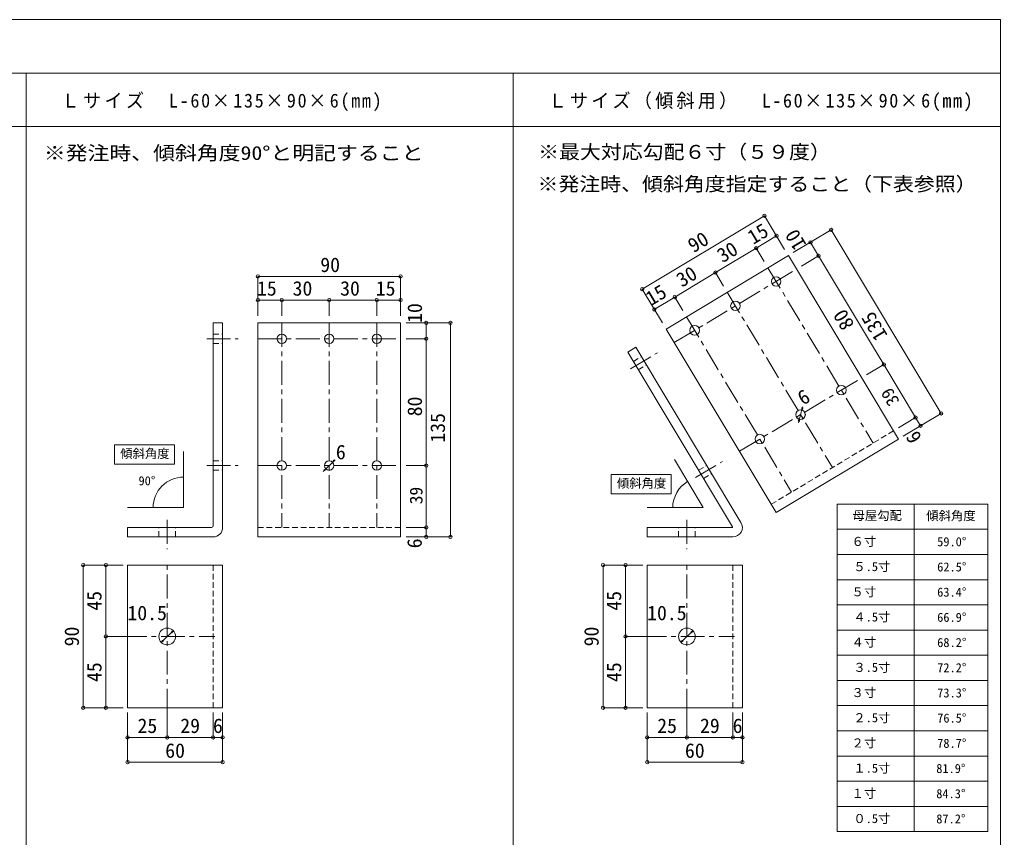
# Model space of a CAD drawing. Units: millimetres on the paper, enlarged 20 times, with parts at other scales. Extents: x -4155 to 4045, y -2866 to 2834.
# Drawn here: x -82 to 4045, y -606 to 2834 of the extents above; entities that cross this region are included whole.
import ezdxf
from ezdxf.enums import TextEntityAlignment as Align

# ---------------------------------------------------------------- set-up
doc = ezdxf.new("R2010")
doc.units = ezdxf.units.MM
doc.header["$LTSCALE"] = 20
doc.linetypes.add('CHAIN1', pattern=[8, 5, -1, 1, -1])
doc.linetypes.add('DASHED1', pattern=[1.8, 1.2, -0.6])
for name, color, linetype, lineweight in [('0-1_軸組', 7, 'Continuous', 9), ('0-2_インサート', 7, 'Continuous', 9), ('F-0_図枠', 7, 'Continuous', 9), ('F-1_レイアウト', 7, 'Continuous', 9)]:
    doc.layers.add(name, color=color, linetype=linetype, lineweight=lineweight)
doc.styles.add('ＭＳ ゴシック', font='')
doc.styles.get('ＭＳ ゴシック').set_extended_font_data('MS Gothic')

msp = doc.modelspace()

# ---------------------------------------------------------------- linework, layer by layer
at = {"layer": '0-1_軸組'}
for p, q in [((3358.64, 796.34), (3358.64, -581.46)), ((3358.64, 796.34), (3992.94, 796.34)), ((3682.85, 796.34), (3682.85, -581.46)), ((3992.94, 796.34), (3992.94, -581.46)), ((3358.64, 690.36), (3992.94, 690.36)), ((3358.64, 584.37), (3992.94, 584.37)), ((3358.64, 478.39), (3992.94, 478.39)), ((3358.64, 372.4), (3992.94, 372.4)), ((3358.64, 266.42), (3992.94, 266.42)), ((3358.64, 160.43), (3992.94, 160.43)), ((3358.64, 54.45), (3992.94, 54.45)), ((3358.64, -51.54), (3992.94, -51.54)), ((3358.64, -157.52), (3992.94, -157.52)), ((3358.64, -263.5), (3992.94, -263.5)), ((3358.64, -369.49), (3992.94, -369.49)), ((3358.64, -475.47), (3992.94, -475.47)), ((3358.64, -581.46), (3992.94, -581.46))]:
    msp.add_line(p, q, dxfattribs=at)
at = {"layer": '0-2_インサート'}
for p, q in [((3332.74, 1949.51), (3173.64, 1854.05)), ((3332.74, 1949.51), (3795.79, 1177.77)), ((3017.55, 1872.87), (3103.3, 1924.32)), ((2846.05, 1769.97), (3017.55, 1872.87)), ((3017.55, 1872.87), (3051.48, 1816.33)), ((3280.31, 1840.31), (3246.01, 1897.48)), ((2638.42, 1532.92), (3152.92, 1841.62)), ((3152.92, 1841.62), (3615.96, 1069.88)), ((3280.31, 1840.31), (3207.94, 1796.89)), ((3503.26, 1468.73), (3280.31, 1840.31)), ((920.67, 1588.97), (920.67, 1754.19)), ((2674.55, 1667.07), (2846.05, 1769.97)), ((2846.05, 1769.97), (2879.98, 1713.43)), ((2622.73, 1559.08), (2537.73, 1700.75)), ((920.67, 1654.91), (1020.67, 1654.91)), ((1020.67, 1654.91), (1220.67, 1654.91)), ((1020.67, 1654.91), (1020.67, 1588.97)), ((1220.67, 1654.91), (1420.67, 1654.91)), ((1220.67, 1654.91), (1220.67, 1588.97)), ((1420.67, 1654.91), (1520.67, 1654.91)), ((1420.67, 1654.91), (1420.67, 1588.97)), ((2588.8, 1615.62), (2674.55, 1667.07)), ((2674.55, 1667.07), (2708.48, 1610.53)), ((732.12, 1558.47), (772.12, 1558.47)), ((732.12, 705.14), (732.12, 1558.47)), ((772.12, 1558.47), (772.12, 698.47)), ((920.67, 1558.47), (1520.67, 1558.47)), ((920.67, 658.47), (920.67, 1558.47)), ((1520.67, 1558.47), (1520.67, 658.47)), ((1730.38, 1558.47), (1544.83, 1558.47)), ((1629.24, 1491.8), (1629.24, 1558.47)), ((1730.38, 1558.47), (1730.38, 658.47)), ((3101.47, 761.18), (2638.42, 1532.92)), ((1629.24, 1491.8), (1544.83, 1491.8)), ((1629.24, 1058.47), (1629.24, 1491.8)), ((2476.74, 1435.92), (2511.04, 1456.5)), ((2511.04, 1456.5), (2953.51, 719.05)), ((3554.71, 1382.98), (3503.26, 1468.73)), ((2918, 700.49), (2476.74, 1435.92)), ((3554.71, 1382.98), (3482.33, 1339.56)), ((3688.48, 1160.03), (3554.71, 1382.98)), ((3195.72, 1138.18), (3212.7, 1206.09)), ((3209.18, 1192.02), (3208.99, 1202.9)), ((3209.18, 1192.02), (3214.67, 1201.91)), ((3688.48, 1160.03), (3616.1, 1116.61)), ((3795.79, 1177.77), (3636.68, 1082.31)), ((3709.06, 1125.73), (3688.48, 1160.03)), ((3199.48, 1153.21), (3194.82, 1144.83)), ((3199.48, 1153.21), (3199.64, 1143.48)), ((1629.24, 958.47), (1629.24, 1058.47)), ((3615.96, 1069.88), (3101.47, 761.18)), ((1195.45, 933.25), (1244.95, 982.75)), ((1234.7, 972.5), (1240.14, 981.92)), ((1234.7, 972.5), (1244.49, 978.15)), ((1629.24, 958.47), (1544.83, 958.47)), ((1629.24, 698.47), (1629.24, 958.47)), ((1206.41, 944.21), (1198.1, 939.41)), ((1206.41, 944.21), (1201.55, 935.78)), ((372.12, 658.47), (372.12, 698.47)), ((372.12, 698.47), (725.46, 698.47)), ((1629.24, 698.47), (1544.83, 698.47)), ((1629.24, 658.47), (1629.24, 698.47)), ((2916.85, 698.47), (2559.21, 698.47)), ((732.12, 658.47), (372.12, 658.47)), ((1520.67, 658.47), (920.67, 658.47)), ((1730.38, 658.47), (1544.83, 658.47)), ((185.72, 539.58), (280.65, 539.58)), ((185.72, -60.42), (185.72, 539.58)), ((280.65, 539.58), (352.8, 539.58)), ((280.65, 239.58), (280.65, 539.58)), ((372.12, -60.42), (372.12, 539.58)), ((372.12, 539.58), (772.12, 539.58)), ((772.12, 539.58), (772.12, -60.42)), ((2372.81, 539.58), (2467.74, 539.58)), ((2372.81, -60.42), (2372.81, 539.58)), ((2467.74, 539.58), (2539.88, 539.58)), ((2467.74, 239.58), (2467.74, 539.58)), ((2559.21, -60.42), (2559.21, 539.58)), ((2559.21, 539.58), (2959.21, 539.58)), ((2959.21, 539.58), (2959.21, -60.42)), ((513.8, 214.36), (563.3, 263.85)), ((563.3, 263.85), (554.99, 259.06)), ((563.3, 263.85), (558.44, 255.43)), ((2700.89, 214.36), (2750.39, 263.85)), ((2750.39, 263.85), (2742.08, 259.06)), ((2750.39, 263.85), (2745.52, 255.43)), ((280.65, 239.58), (352.8, 239.58)), ((280.65, -60.42), (280.65, 239.58)), ((513.8, 214.36), (519.25, 223.79)), ((513.8, 214.36), (523.6, 220.01)), ((2467.74, 239.58), (2539.88, 239.58)), ((2467.74, -60.42), (2467.74, 239.58)), ((2700.89, 214.36), (2706.33, 223.79)), ((2700.89, 214.36), (2710.68, 220.01)), ((185.72, -60.42), (280.65, -60.42)), ((280.65, -60.42), (352.8, -60.42)), ((772.12, -60.42), (372.12, -60.42)), ((372.12, -184.83), (372.12, -80.41)), ((538.79, -184.83), (538.79, -80.41)), ((732.12, -184.83), (732.12, -80.41)), ((772.12, -184.83), (772.12, -80.41)), ((2372.81, -60.42), (2467.74, -60.42)), ((2467.74, -60.42), (2539.88, -60.42)), ((2959.21, -60.42), (2559.21, -60.42)), ((2559.21, -184.83), (2559.21, -80.41)), ((2725.87, -184.83), (2725.87, -80.41)), ((2919.21, -184.83), (2919.21, -80.41)), ((2959.21, -184.83), (2959.21, -80.41)), ((372.12, -289.25), (372.12, -184.83)), ((372.12, -184.83), (538.79, -184.83)), ((538.79, -184.83), (732.12, -184.83)), ((732.12, -184.83), (772.12, -184.83)), ((772.12, -289.25), (772.12, -184.83)), ((2559.21, -289.25), (2559.21, -184.83)), ((2559.21, -184.83), (2725.87, -184.83)), ((2725.87, -184.83), (2919.21, -184.83)), ((2919.21, -184.83), (2959.21, -184.83)), ((2959.21, -289.25), (2959.21, -184.83)), ((372.12, -289.25), (772.12, -289.25)), ((2559.21, -289.25), (2959.21, -289.25))]:
    msp.add_line(p, q, dxfattribs=at)
at = {"layer": '0-2_インサート', "color": 4, "linetype": 'CHAIN1'}
for p, q in [((2672.72, 1475.76), (3187.22, 1784.46)), ((3067.17, 1790.17), (3509.64, 1052.73)), ((2895.67, 1687.27), (3338.14, 949.83)), ((2724.17, 1584.37), (3166.64, 846.93)), ((1020.67, 1558.47), (1020.67, 698.47)), ((1220.67, 1558.47), (1220.67, 698.47)), ((1420.67, 1558.47), (1420.67, 698.47)), ((705.41, 1491.8), (837.88, 1491.8)), ((920.67, 1491.8), (1520.67, 1491.8)), ((2488.13, 1365), (2601.73, 1433.16)), ((2947.12, 1018.43), (3461.62, 1327.13)), ((705.41, 958.47), (837.88, 958.47)), ((920.67, 958.47), (1520.67, 958.47)), ((2762.53, 907.67), (2876.13, 975.83)), ((538.79, 729.66), (538.79, 606.89)), ((2725.87, 729.66), (2725.87, 606.89)), ((538.79, -80.41), (538.79, 539.58)), ((2725.87, -80.41), (2725.87, 539.58)), ((352.8, 239.58), (738.59, 239.58)), ((2539.88, 239.58), (2925.68, 239.58))]:
    msp.add_line(p, q, dxfattribs=at)
at = {"layer": '0-2_インサート', "linetype": 'DASHED1'}
for p, q in [((732.12, 1511.8), (772.12, 1511.8)), ((732.12, 1471.8), (772.12, 1471.8)), ((2500.75, 1395.9), (2535.05, 1416.48)), ((2521.33, 1361.6), (2555.63, 1382.18)), ((3080.89, 795.48), (3595.38, 1104.18)), ((732.12, 978.47), (772.12, 978.47)), ((2775.15, 938.57), (2809.45, 959.15)), ((732.12, 938.47), (772.12, 938.47)), ((2795.73, 904.27), (2830.03, 924.85)), ((503.79, 658.47), (503.79, 698.47)), ((573.79, 658.47), (573.79, 698.47)), ((920.67, 698.47), (1520.67, 698.47)), ((2690.87, 658.47), (2690.87, 698.47)), ((2760.87, 658.47), (2760.87, 698.47)), ((732.12, 539.58), (732.12, -60.42)), ((2919.21, 539.58), (2919.21, -60.42))]:
    msp.add_line(p, q, dxfattribs=at)
at = {"layer": '0-2_インサート', "color": 4}
for p, q in [((607.76, 1017.07), (607.76, 781.43)), ((2674.04, 983.74), (2794.85, 781.43)), ((372.12, 781.43), (607.76, 781.43)), ((2559.21, 781.43), (2794.85, 781.43))]:
    msp.add_line(p, q, dxfattribs=at)
at = {"layer": '0-2_インサート'}
for points in [[(3137.23, 1867.78), (3052.22, 2009.45), (2537.73, 1700.75)], [(1520.67, 1588.97), (1520.67, 1754.19), (920.67, 1754.19)], [(2919.21, 658.47), (2559.21, 658.47), (2559.21, 698.47)]]:
    msp.add_lwpolyline(points, dxfattribs=at)
at = {"layer": '0-2_インサート', "color": 4}
for points in [[(317.13, 1045.44), (569.68, 1045.44), (569.68, 964.51), (317.13, 964.51)], [(2407.49, 920.81), (2660.05, 920.81), (2660.05, 839.88), (2407.49, 839.88)]]:
    msp.add_lwpolyline(points, close=True, dxfattribs=at)
at = {"layer": '0-2_インサート'}
for centre, radius in [((3052.22, 2009.45), 6.99), ((3332.74, 1949.51), 6.99), ((3103.3, 1924.32), 6.99), ((3246.01, 1897.48), 6.99), ((3017.55, 1872.87), 6.99), ((3280.31, 1840.31), 6.99), ((2846.05, 1769.97), 6.99), ((920.67, 1754.19), 6.99), ((1520.67, 1754.19), 6.99), ((3101.47, 1733.01), 20), ((2537.73, 1700.75), 6.99), ((920.67, 1654.91), 6.99), ((1020.67, 1654.91), 6.99), ((1220.67, 1654.91), 6.99), ((1420.67, 1654.91), 6.99), ((1520.67, 1654.91), 6.99), ((2674.55, 1667.07), 6.99), ((2588.8, 1615.62), 6.99), ((2929.97, 1630.11), 20), ((1629.24, 1558.47), 6.99), ((1730.38, 1558.47), 6.99), ((2758.47, 1527.21), 20), ((1020.67, 1491.8), 20), ((1220.67, 1491.8), 20), ((1420.67, 1491.8), 20), ((1629.24, 1491.8), 6.99), ((3554.71, 1382.98), 6.99), ((3375.87, 1275.68), 20), ((3204.17, 1172.66), 20), ((3204.37, 1172.78), 20), ((3688.48, 1160.03), 6.99), ((3795.79, 1177.77), 6.99), ((3709.06, 1125.73), 6.99), ((3032.87, 1069.88), 20), ((1020.67, 958.47), 20), ((1220.44, 958.47), 20), ((1220.47, 958.35), 20), ((1220.67, 958.47), 20), ((1420.67, 958.47), 20), ((1629.24, 958.47), 6.99), ((1629.24, 698.47), 6.99), ((1629.24, 658.47), 6.99), ((1730.38, 658.47), 6.99), ((185.72, 539.58), 6.99), ((280.65, 539.58), 6.99), ((2372.81, 539.58), 6.99), ((2467.74, 539.58), 6.99), ((538.79, 239.58), 35), ((2725.87, 239.58), 35), ((280.65, 239.58), 6.99), ((2467.74, 239.58), 6.99), ((185.72, -60.42), 6.99), ((280.65, -60.42), 6.99), ((2372.81, -60.42), 6.99), ((2467.74, -60.42), 6.99), ((372.12, -184.83), 6.99), ((538.79, -184.83), 6.99), ((732.12, -184.83), 6.99), ((772.12, -184.83), 6.99), ((2559.21, -184.83), 6.99), ((2725.87, -184.83), 6.99), ((2919.21, -184.83), 6.99), ((2959.21, -184.83), 6.99), ((372.12, -289.25), 6.99), ((772.12, -289.25), 6.99), ((2559.21, -289.25), 6.99), ((2959.21, -289.25), 6.99)]:
    msp.add_circle(centre, radius, dxfattribs=at)
at = {"layer": '0-2_インサート', "color": 4}
for centre, start in [((607.76, 781.43), 90), ((2794.85, 781.43), 120.84377)]:
    msp.add_arc(centre, 128.58, start, 180, dxfattribs=at)
at = {"layer": '0-2_インサート'}
for centre, radius, end in [((725.46, 705.14), 6.67, 0), ((2919.21, 698.47), 40, 30.96376), ((732.12, 698.47), 40, 0), ((2916.85, 699.8), 1.33, 30.96376)]:
    msp.add_arc(centre, radius, 270, end, dxfattribs=at)
at = {"layer": 'F-0_図枠'}
for p, q in [((4045.15, 2834.35), (-4154.85, 2834.35)), ((4045.15, -2865.65), (4045.15, 2834.35))]:
    msp.add_line(p, q, dxfattribs=at)
at = {"layer": 'F-1_レイアウト'}
for p, q in [((4045.15, 2609.23), (-4154.85, 2609.23)), ((-54.85, -2505.65), (-54.85, 2609.23)), ((1995.15, -2505.65), (1995.15, 2609.23)), ((4045.15, 2384.11), (-4154.85, 2384.11))]:
    msp.add_line(p, q, dxfattribs=at)

# ---------------------------------------------------------------- texts
at = {"layer": '0-1_軸組', "style": 'ＭＳ ゴシック'}
for s, p in [('母屋勾配', (3422.86, 718.16)), ('傾斜角度', (3733.01, 717.09))]:
    msp.add_text(s, height=38.12, dxfattribs=at).set_placement(p, align=Align.BOTTOM_LEFT)
at = {"layer": '0-2_インサート', "style": 'ＭＳ ゴシック'}
for s, width, p in [('※発注時、傾斜角度90°と明記すること', 1.15, (19.38, 2226.48)), ('※最大対応勾配６寸（５９度）', 1.1, (2099.62, 2231.09)), ('※発注時、傾斜角度指定すること（下表参照）', 1.1, (2097.11, 2095.99))]:
    msp.add_text(s, height=58.65, dxfattribs=dict(at, width=width)).set_placement(p, align=Align.BOTTOM_LEFT)
for s, height, rotation, p in [('90', 61.09, 30.964, (2762.69, 1835.73)), ('15', 61.09, 30.964, (3013.98, 1870.72)), ('10', 61.09, 120.964, (3246.01, 1897.48)), ('30', 61.09, 30.964, (2885.35, 1793.55)), ('30', 61.09, 30.964, (2713.86, 1690.65)), ('15', 61.09, 30.964, (2585.23, 1613.48)), ('10', 61.09, 90, (1629.24, 1558.47)), ('80', 61.09, 120.964, (3448.13, 1560.61)), ('135', 61.09, 120.964, (3588.11, 1515.35)), ('39', 53.76, 120.964, (3636.12, 1237.46)), ('80', 61.09, 90, (1629.24, 1165.62)), ('6', 61.09, 30.964, (3224.12, 1194.13)), ('135', 61.09, 90, (1725.99, 1054.79)), ('6', 61.09, 120.964, (3732.96, 1084.05)), ('39', 53.76, 90, (1629.24, 795.75)), ('6', 61.09, 90, (1628.28, 610.43)), ('45', 61.09, 90, (280.65, 347.91)), ('45', 61.09, 90, (2467.74, 347.91)), ('90', 61.09, 90, (185.72, 197.91)), ('90', 61.09, 90, (2372.81, 197.91)), ('45', 61.09, 90, (280.65, 47.91)), ('45', 61.09, 90, (2467.74, 47.91))]:
    msp.add_text(s, height=height, rotation=rotation, dxfattribs=at).set_placement(p, align=Align.BOTTOM_LEFT)
for s, height, p in [('90', 61.09, (1183.03, 1754.19)), ('30', 61.09, (1066.51, 1654.91)), ('30', 61.09, (1266.51, 1654.91)), ('15', 61.09, (916.51, 1654.91)), ('15', 61.09, (1416.51, 1654.91)), ('傾斜角度', 38.12, (340.85, 978.46)), ('6', 61.09, (1248.6, 966.62)), ('90°', 38.12, (418.06, 864.04)), ('傾斜角度', 38.12, (2431.21, 853.83)), ('６寸', 38.12, (3418.59, 609.02)), ('59.0°', 38.12, (3779.21, 607.59)), ('５.5寸', 38.12, (3426.39, 503.04)), ('62.5°', 38.12, (3779.21, 501.61)), ('５寸', 38.12, (3418.59, 397.05)), ('63.4°', 38.12, (3779.21, 395.62)), ('10.5', 61.09, (371.32, 289.59)), ('10.5', 61.09, (2558.4, 289.59)), ('４.5寸', 38.12, (3426.39, 291.07)), ('66.9°', 38.12, (3779.21, 289.64)), ('４寸', 38.12, (3418.59, 185.08)), ('68.2°', 38.12, (3779.21, 183.66)), ('３.5寸', 38.12, (3426.39, 79.1)), ('72.2°', 38.12, (3779.21, 77.67)), ('３寸', 38.12, (3418.59, -26.89)), ('73.3°', 38.12, (3779.21, -28.31)), ('２.5寸', 38.12, (3426.39, -132.87)), ('25', 61.09, (413.79, -184.83)), ('29', 61.09, (593.79, -184.83)), ('6', 61.09, (731.29, -184.83)), ('25', 61.09, (2600.87, -184.83)), ('29', 61.09, (2780.87, -184.83)), ('6', 61.09, (2918.37, -184.83)), ('76.5°', 38.12, (3779.21, -134.3)), ('２寸', 38.12, (3418.59, -238.85)), ('78.7°', 38.12, (3779.21, -240.28)), ('60', 61.09, (530.46, -289.25)), ('60', 61.09, (2717.54, -289.25)), ('１.5寸', 38.12, (3426.39, -344.84)), ('81.9°', 38.12, (3775.31, -346.27)), ('１寸', 38.12, (3418.59, -450.82)), ('84.3°', 38.12, (3775.31, -452.25)), ('０.5寸', 38.12, (3426.39, -556.81)), ('87.2°', 38.12, (3775.31, -558.24))]:
    msp.add_text(s, height=height, dxfattribs=at).set_placement(p, align=Align.BOTTOM_LEFT)
at = {"layer": '0-2_インサート', "char_height": 58.65, "attachment_point": 7, "style": 'ＭＳ ゴシック'}
for s, insert in [('\\T1.19;\\W0.95;Ｌサイズ\u3000L-60×135×90×6(mm)', (94, 2448.89)), ('\\T1.18;\\W0.95;Ｌサイズ（傾斜用）\u3000L-60×135×90×6(mm)', (2144, 2448.89))]:
    msp.add_mtext(s, dxfattribs=dict(at, insert=insert))

doc.saveas('drawing.dxf')
